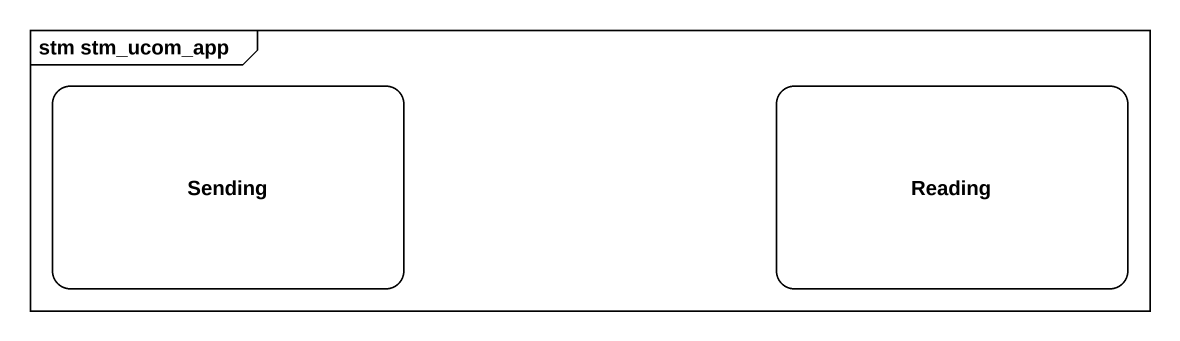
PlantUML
@startuml
mainframe stm stm_ucom_app
hide empty description
state Sending
state Reading
@enduml
